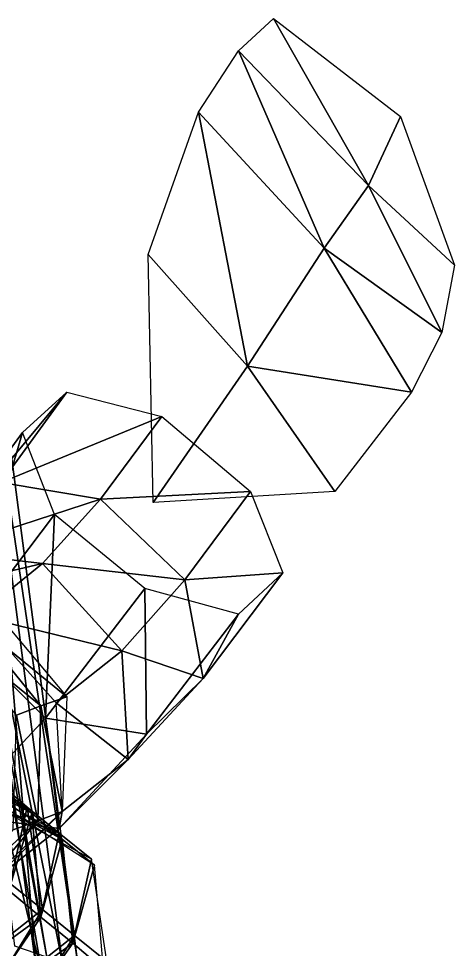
# Model space of a CAD drawing. Extents: x -6.8 to 6.8, y -29 to 29.
# Drawn here: x -1.626 to -0.915, y -22.625 to -21.105 of the extents above; entities that cross this region are included whole.
import ezdxf

# ---------------------------------------------------------------- set-up
doc = ezdxf.new("R2010")
doc.units = 0

msp = doc.modelspace()

# ---------------------------------------------------------------- linework, layer by layer
at = {"layer": 'flower_stems1', "color": 3}
for points in [[(-1.74743, -21.9552, 3.43328), (-1.61993, -21.78118, 3.30755), (-1.54742, -21.7152, 3.47253)], [(-1.74743, -21.9552, 3.43328), (-1.54742, -21.7152, 3.47253), (-1.65496, -21.86267, 3.57257)], [(-1.65496, -21.86267, 3.57257), (-1.54742, -21.7152, 3.47253), (-1.39245, -21.75518, 3.57757)], [(-1.65496, -21.86267, 3.57257), (-1.39245, -21.75518, 3.57757), (-1.49243, -21.89019, 3.66754)], [(-1.49243, -21.89019, 3.66754), (-1.39245, -21.75518, 3.57757), (-1.24743, -21.87768, 3.56256)], [(-1.71746, -22.11267, 3.33258), (-1.61993, -21.78118, 3.30755), (-1.74743, -21.9552, 3.43328)], [(-1.71746, -22.11267, 3.33258), (-1.56744, -21.91516, 3.18005), (-1.61993, -21.78118, 3.30755)], [(-1.75494, -21.97515, 3.71258), (-1.65496, -21.86267, 3.57257), (-1.49243, -21.89019, 3.66754)], [(-1.49243, -21.89019, 3.66754), (-1.24743, -21.87768, 3.56256), (-1.35491, -22.02166, 3.66253)], [(-1.35491, -22.02166, 3.66253), (-1.24743, -21.87768, 3.56256), (-1.19494, -22.01019, 3.43432)], [(-1.75494, -21.97515, 3.71258), (-1.49243, -21.89019, 3.66754), (-1.58746, -21.99517, 3.79254)], [(-1.58746, -21.99517, 3.79254), (-1.49243, -21.89019, 3.66754), (-1.35491, -22.02166, 3.66253)], [(-1.58245, -22.24768, 3.33007), (-1.56744, -21.91516, 3.18005), (-1.71746, -22.11267, 3.33258)], [(-1.58245, -22.24768, 3.33007), (-1.42022, -22.03594, 3.16503), (-1.56744, -21.91516, 3.18005)], [(-1.86492, -22.06018, 3.92004), (-1.75494, -21.97515, 3.71258), (-1.58746, -21.99517, 3.79254)], [(-1.86492, -22.06018, 3.92004), (-1.58746, -21.99517, 3.79254), (-1.69293, -22.0802, 4.00006)], [(-1.69293, -22.0802, 4.00006), (-1.58746, -21.99517, 3.79254), (-1.45745, -22.13769, 3.80255)], [(-1.58746, -21.99517, 3.79254), (-1.35491, -22.02166, 3.66253), (-1.45745, -22.13769, 3.80255)], [(-1.45745, -22.13769, 3.80255), (-1.35491, -22.02166, 3.66253), (-1.32495, -22.18267, 3.56256)], [(-1.35491, -22.02166, 3.66253), (-1.19494, -22.01019, 3.43432), (-1.32495, -22.18267, 3.56256)], [(-1.32495, -22.18267, 3.56256), (-1.19494, -22.01019, 3.43432), (-1.26745, -22.07769, 3.27008)], [(-1.41717, -22.27392, 3.42254), (-1.42022, -22.03594, 3.16503), (-1.58245, -22.24768, 3.33007)], [(-1.41717, -22.27392, 3.42254), (-1.26745, -22.07769, 3.27008), (-1.42022, -22.03594, 3.16503)], [(-1.70745, -22.0827, 4.05505), (-1.66918, -22.06768, 3.9458), (-1.54742, -22.2127, 3.97253)], [(-1.74993, -22.09765, 4.16253), (-1.70745, -22.0827, 4.05505), (-1.58996, -22.22766, 4.08007)], [(-1.70745, -22.0827, 4.05505), (-1.54742, -22.2127, 3.97253), (-1.58996, -22.22766, 4.08007)], [(-1.69293, -22.0802, 4.00006), (-1.45745, -22.13769, 3.80255), (-1.56494, -22.22265, 4.01007)], [(-1.32495, -22.18267, 3.56256), (-1.26745, -22.07769, 3.27008), (-1.41717, -22.27392, 3.42254)], [(-1.74993, -22.09765, 4.16253), (-1.58996, -22.22766, 4.08007), (-1.62994, -22.24267, 4.18731)], [(-1.72991, -22.40521, 3.54754), (-1.58245, -22.24768, 3.33007), (-1.71746, -22.11267, 3.33258)], [(-1.56494, -22.22265, 4.01007), (-1.45745, -22.13769, 3.80255), (-1.44744, -22.31518, 3.73504)], [(-1.45745, -22.13769, 3.80255), (-1.32495, -22.18267, 3.56256), (-1.44744, -22.31518, 3.73504)], [(-1.44744, -22.31518, 3.73504), (-1.32495, -22.18267, 3.56256), (-1.41717, -22.27392, 3.42254)], [(-1.58996, -22.22766, 4.08007), (-1.54742, -22.2127, 3.97253), (-1.55493, -22.4002, 3.94152)], [(-1.56494, -22.22265, 4.01007), (-1.44744, -22.31518, 3.73504), (-1.55493, -22.4002, 3.94152)], [(-1.62994, -22.24267, 4.18731), (-1.58996, -22.22766, 4.08007), (-1.59497, -22.41516, 4.05004)], [(-1.58996, -22.22766, 4.08007), (-1.55493, -22.4002, 3.94152), (-1.59497, -22.41516, 4.05004)], [(-1.55993, -22.42767, 3.63006), (-1.58245, -22.24768, 3.33007), (-1.72991, -22.40521, 3.54754)], [(-1.62994, -22.24267, 4.18731), (-1.59497, -22.41516, 4.05004), (-1.63494, -22.43017, 4.16003)], [(-1.55993, -22.42767, 3.63006), (-1.41717, -22.27392, 3.42254), (-1.58245, -22.24768, 3.33007)], [(-1.44744, -22.31518, 3.73504), (-1.41717, -22.27392, 3.42254), (-1.55993, -22.42767, 3.63006)], [(-1.69567, -22.36016, 5.08007), (-1.74743, -22.31768, 4.98254), (-1.61242, -22.3927, 4.87506)], [(-1.74743, -22.31768, 4.98254), (-1.66217, -22.35015, 4.78002), (-1.61242, -22.3927, 4.87506)], [(-1.68518, -22.36016, 5.07257), (-1.73492, -22.31768, 4.97753), (-1.60491, -22.4027, 4.86755)], [(-1.73492, -22.31768, 4.97753), (-1.65692, -22.36016, 4.77258), (-1.60491, -22.4027, 4.86755)], [(-1.55493, -22.4002, 3.94152), (-1.44744, -22.31518, 3.73504), (-1.55993, -22.42767, 3.63006)], [(-1.61242, -22.3927, 4.87506), (-1.66217, -22.35015, 4.78002), (-1.63995, -22.51745, 4.6903)], [(-1.69567, -22.36016, 5.08007), (-1.61242, -22.3927, 4.87506), (-1.55993, -22.43518, 4.97003)], [(-1.64495, -22.4027, 5.17504), (-1.69567, -22.36016, 5.08007), (-1.55993, -22.43518, 4.97003)], [(-1.68518, -22.36016, 5.07257), (-1.60491, -22.4027, 4.86755), (-1.55493, -22.44519, 4.96258)], [(-1.63494, -22.4027, 5.16754), (-1.68518, -22.36016, 5.07257), (-1.55493, -22.44519, 4.96258)], [(-1.60491, -22.4027, 4.86755), (-1.65692, -22.36016, 4.77258), (-1.64245, -22.52893, 4.68682)], [(-1.59497, -22.41516, 4.05004), (-1.55493, -22.4002, 3.94152), (-1.68469, -22.52142, 3.87506)], [(-1.55493, -22.4002, 3.94152), (-1.55993, -22.42767, 3.63006), (-1.66796, -22.51269, 3.83758)], [(-1.64495, -22.4027, 5.17504), (-1.55993, -22.43518, 4.97003), (-1.50744, -22.47766, 5.06506)], [(-1.60491, -22.4027, 4.86755), (-1.64245, -22.52893, 4.68682), (-1.58996, -22.57269, 4.78253)], [(-1.61242, -22.3927, 4.87506), (-1.63995, -22.51745, 4.6903), (-1.58746, -22.56018, 4.78753)], [(-1.63494, -22.4027, 5.16754), (-1.55493, -22.44519, 4.96258), (-1.50244, -22.48767, 5.06005)], [(-1.55993, -22.43518, 4.97003), (-1.61242, -22.3927, 4.87506), (-1.58746, -22.56018, 4.78753)], [(-1.55493, -22.44519, 4.96258), (-1.60491, -22.4027, 4.86755), (-1.58996, -22.57269, 4.78253)], [(-1.66796, -22.51269, 3.83758), (-1.55993, -22.42767, 3.63006), (-1.72991, -22.40521, 3.54754)], [(-1.63494, -22.43017, 4.16003), (-1.59497, -22.41516, 4.05004), (-1.72497, -22.53668, 3.98504)], [(-1.59497, -22.41516, 4.05004), (-1.68469, -22.52142, 3.87506), (-1.72497, -22.53668, 3.98504)], [(-1.55993, -22.43518, 4.97003), (-1.58746, -22.56018, 4.78753), (-1.53497, -22.60266, 4.88256)], [(-1.50744, -22.47766, 5.06506), (-1.55993, -22.43518, 4.97003), (-1.53497, -22.60266, 4.88256)], [(-1.55493, -22.44519, 4.96258), (-1.58996, -22.57269, 4.78253), (-1.53747, -22.61517, 4.88006)], [(-1.50244, -22.48767, 5.06005), (-1.55493, -22.44519, 4.96258), (-1.53747, -22.61517, 4.88006)], [(-1.50744, -22.47766, 5.06506), (-1.53497, -22.60266, 4.88256), (-1.48242, -22.6452, 4.97753)], [(-1.50244, -22.48767, 5.06005), (-1.53747, -22.61517, 4.88006), (-1.48742, -22.65765, 4.97503)], [(-1.58746, -22.56018, 4.78753), (-1.63995, -22.51745, 4.6903), (-1.73992, -22.68017, 4.67504)], [(-1.58996, -22.57269, 4.78253), (-1.64245, -22.52893, 4.68682), (-1.74743, -22.68768, 4.67755)], [(-1.58746, -22.56018, 4.78753), (-1.73992, -22.68017, 4.67504), (-1.68792, -22.72265, 4.77008)], [(-1.53497, -22.60266, 4.88256), (-1.58746, -22.56018, 4.78753), (-1.68792, -22.72265, 4.77008)], [(-1.58996, -22.57269, 4.78253), (-1.74743, -22.68768, 4.67755), (-1.69769, -22.73016, 4.77258)], [(-1.53747, -22.61517, 4.88006), (-1.58996, -22.57269, 4.78253), (-1.69769, -22.73016, 4.77258)], [(-1.53497, -22.60266, 4.88256), (-1.68792, -22.72265, 4.77008), (-1.63745, -22.76519, 4.86755)], [(-1.48242, -22.6452, 4.97753), (-1.53497, -22.60266, 4.88256), (-1.63745, -22.76519, 4.86755)], [(-1.53747, -22.61517, 4.88006), (-1.69769, -22.73016, 4.77258), (-1.64746, -22.77069, 4.86755)], [(-1.48742, -22.65765, 4.97503), (-1.53747, -22.61517, 4.88006), (-1.64746, -22.77069, 4.86755)]]:
    msp.add_3dface(points, dxfattribs=at)
at = {"layer": 'flowers0', "color": 1}
for points in [[(-1.05493, -21.37768, 2.92004), (-1.26745, -21.15765, 3.02508), (-1.20996, -21.10516, 2.88507)], [(-1.05493, -21.37768, 2.92004), (-1.20996, -21.10516, 2.88507), (-1.00244, -21.26519, 2.76257)], [(-1.33245, -21.25769, 3.13256), (-1.26745, -21.15765, 3.02508), (-1.12744, -21.48016, 3.01757)], [(-1.12744, -21.48016, 3.01757), (-1.26745, -21.15765, 3.02508), (-1.05493, -21.37768, 2.92004)], [(-1.41467, -21.49017, 3.30505), (-1.33245, -21.25769, 3.13256), (-1.25244, -21.67266, 3.18432)], [(-1.33245, -21.25769, 3.13256), (-1.12744, -21.48016, 3.01757), (-1.25244, -21.67266, 3.18432)], [(-1.00244, -21.26519, 2.76257), (-0.91467, -21.50769, 2.67755), (-1.05493, -21.37768, 2.92004)], [(-1.05493, -21.37768, 2.92004), (-0.93493, -21.61767, 2.76507), (-1.12744, -21.48016, 3.01757)], [(-1.05493, -21.37768, 2.92004), (-0.91467, -21.50769, 2.67755), (-0.93493, -21.61767, 2.76507)], [(-1.40643, -21.8952, 3.37255), (-1.41467, -21.49017, 3.30505), (-1.25244, -21.67266, 3.18432)], [(-1.12744, -21.48016, 3.01757), (-0.98492, -21.7152, 2.87005), (-1.25244, -21.67266, 3.18432)], [(-1.12744, -21.48016, 3.01757), (-0.93493, -21.61767, 2.76507), (-0.98492, -21.7152, 2.87005)], [(-1.25244, -21.67266, 3.18432), (-1.10992, -21.87768, 3.06756), (-1.40643, -21.8952, 3.37255)], [(-1.25244, -21.67266, 3.18432), (-0.98492, -21.7152, 2.87005), (-1.10992, -21.87768, 3.06756)]]:
    msp.add_3dface(points, dxfattribs=at)
at = {"layer": 'stems3', "color": 3}
for points in [[(-1.55493, -22.6452, 5.04754), (-1.73992, -21.23266, 5.09252), (-1.83746, -21.24267, 5.02508)], [(-1.59747, -22.65765, 5.26507), (-1.78247, -21.24517, 5.31005), (-1.71496, -21.23266, 5.21008)], [(-1.52996, -22.6452, 5.16503), (-1.71496, -21.23266, 5.21008), (-1.73992, -21.23266, 5.09252)], [(-1.52996, -22.6452, 5.16503), (-1.73992, -21.23266, 5.09252), (-1.55493, -22.6452, 5.04754)], [(-1.59747, -22.65765, 5.26507), (-1.71496, -21.23266, 5.21008), (-1.52996, -22.6452, 5.16503)], [(-1.55493, -22.6452, 5.04754), (-1.83746, -21.24267, 5.02508), (-1.65197, -22.65521, 4.98004)], [(-1.70996, -22.67266, 5.28753), (-1.78247, -21.24517, 5.31005), (-1.59747, -22.65765, 5.26507)], [(-1.57995, -22.63769, 5.15753), (-1.75744, -21.59765, 4.73504), (-1.76495, -21.63018, 4.66003)], [(-1.63244, -22.62017, 5.22003), (-1.75744, -21.59765, 4.73504), (-1.57995, -22.63769, 5.15753)], [(-1.58746, -22.67016, 5.08007), (-1.76495, -21.63018, 4.66003), (-1.82995, -21.66015, 4.61505)], [(-1.57995, -22.63769, 5.15753), (-1.76495, -21.63018, 4.66003), (-1.58746, -22.67016, 5.08007)], [(-1.58746, -22.67016, 5.08007), (-1.82995, -21.66015, 4.61505), (-1.65118, -22.70019, 5.03503)]]:
    msp.add_3dface(points, dxfattribs=at)

doc.saveas('drawing.dxf')
